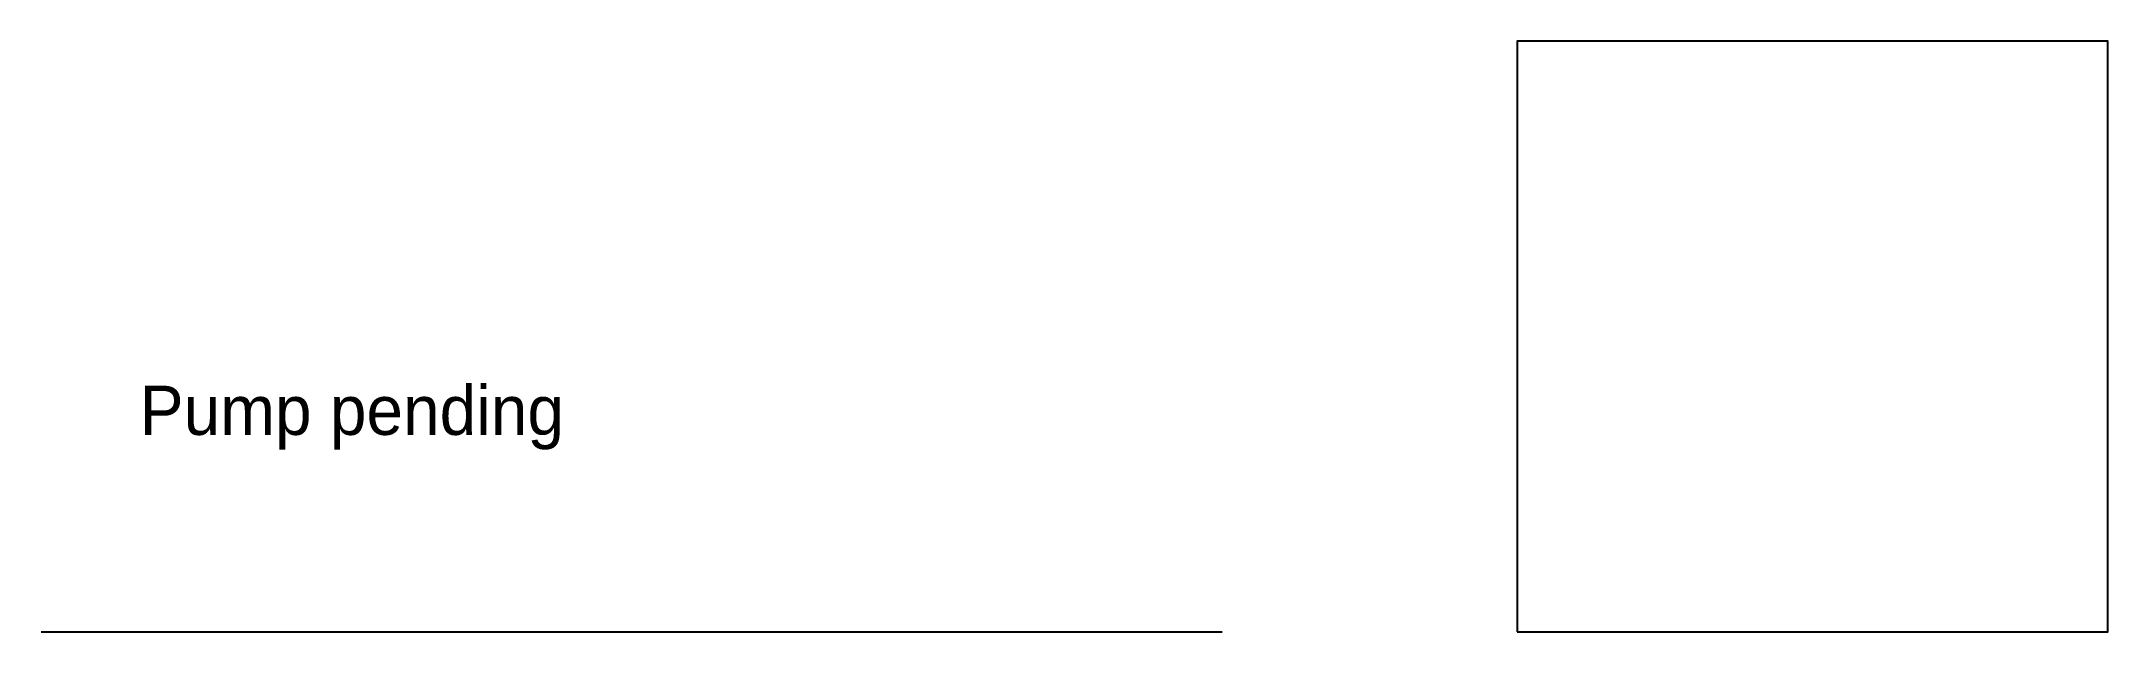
# Model space of a CAD drawing. Header units: metres. Extents: x 0 to 210, y 0 to 60.
import ezdxf

# ---------------------------------------------------------------- set-up
doc = ezdxf.new("R2010")
doc.units = ezdxf.units.M
doc.layers.add('EQUIPMENT', color=7, linetype='Continuous')

msp = doc.modelspace()

# ---------------------------------------------------------------- linework, layer by layer
at = {"layer": 'EQUIPMENT'}
msp.add_line((0, 0), (120, 0), dxfattribs=at)
msp.add_lwpolyline([(150, 0), (210, 0), (210, 60), (150, 60)], close=True, dxfattribs=at)

# ---------------------------------------------------------------- texts
msp.add_text('Pump pending', height=5, dxfattribs=at).set_placement((10, 20))

doc.saveas('drawing.dxf')
